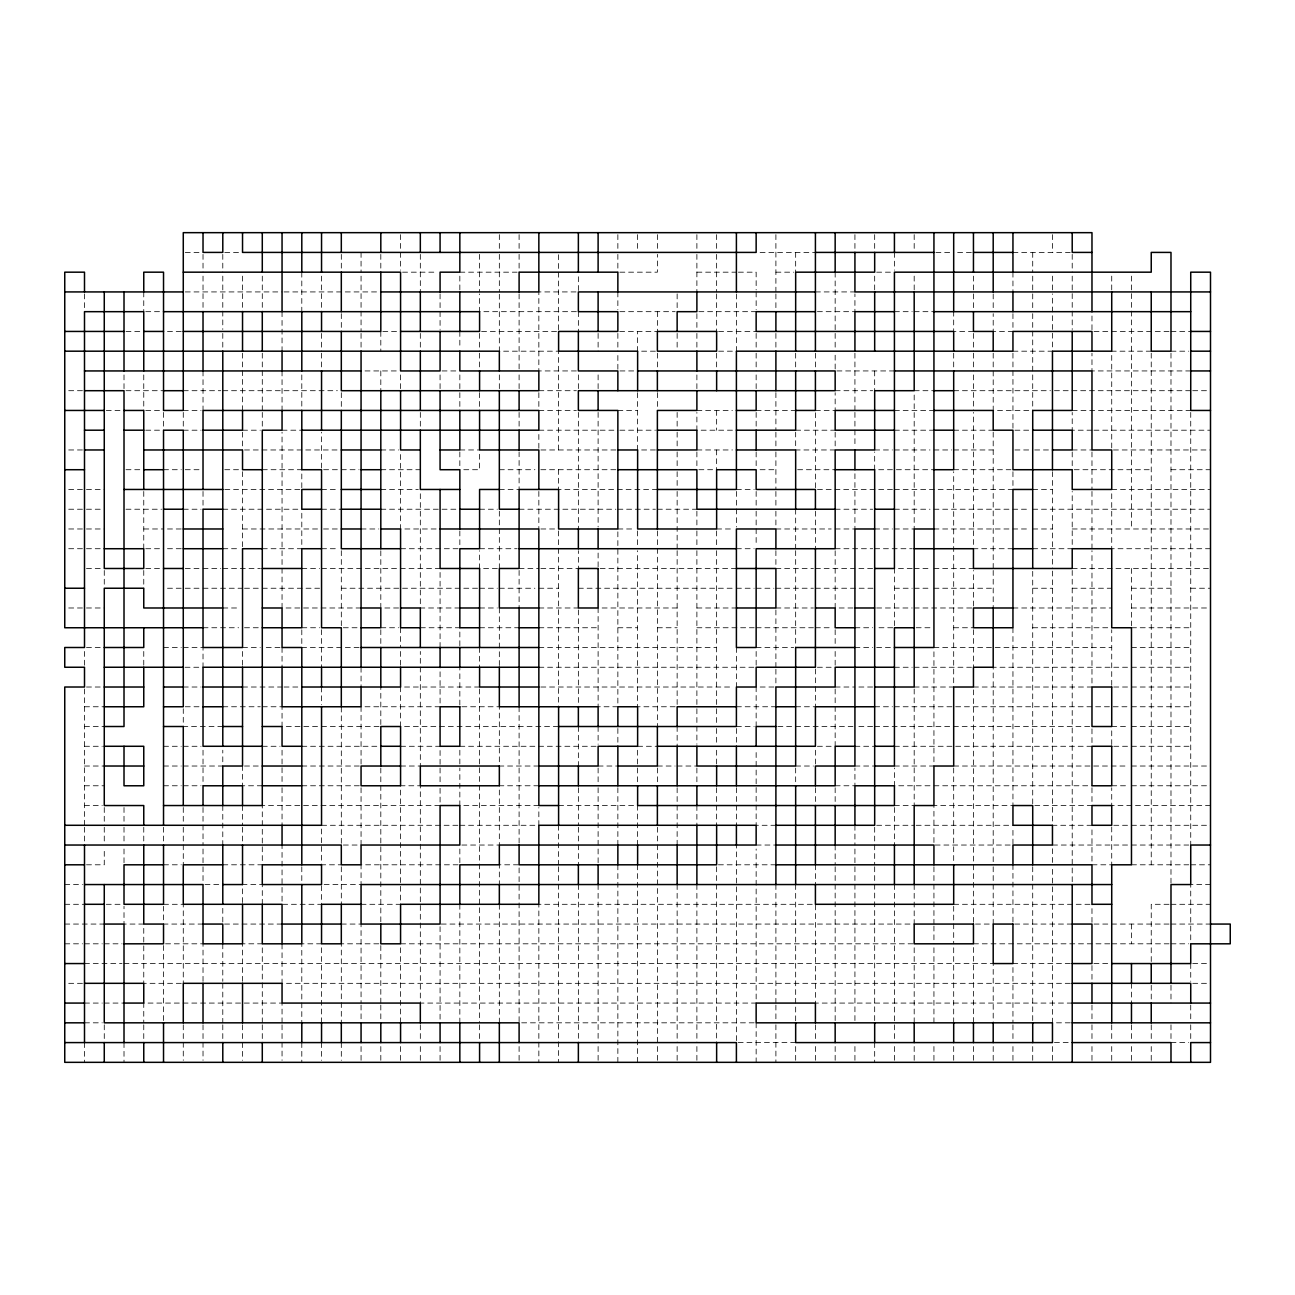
<?xml version="1.0" encoding="UTF-8"?>
<svg xmlns="http://www.w3.org/2000/svg" width="1295" height="1295" viewBox="0 0 1295 1295"><rect width="100%" height="100%" fill="white"/><g stroke="black" fill="none" stroke-linecap="round" stroke-linejoin="round"><path stroke-width="0.75" stroke-dasharray="5 3.75" d="M185.25 252.412L201.049 252.412M224.763 252.412L242.537 252.412M760.1 252.412L815.413 252.412M935.913 252.412L953.687 252.412M957.636 252.412L973.452 252.412M1012.949 252.412L1070.237 252.412M402.551 272.177L436.124 272.177M459.838 272.177L517.126 272.177M619.852 272.177L657.374 272.177L657.374 254.387M696.888 272.177L736.402 272.177M738.377 272.177L756.15 272.177L756.15 289.95M775.899 272.177L793.689 272.177M876.65 272.177L892.449 272.177M185.25 291.925L282.051 291.925M284.026 291.925L380.811 291.925M815.413 291.925L854.927 291.925M145.736 311.674L163.526 311.674M576.388 311.674L479.587 311.674L479.587 293.9M619.852 311.674L675.148 311.674M698.863 311.674L756.15 311.674M817.388 311.674L854.927 311.674L854.927 293.9M894.424 311.674L912.214 311.674M914.189 311.674L933.938 311.674M125.987 331.439L141.786 331.439M167.476 331.439L181.3 331.439M382.786 331.439L400.576 331.439M481.562 331.439L558.598 331.439L558.598 254.387M718.612 331.439L756.15 331.439M973.452 331.439L953.687 331.439L953.687 311.674M1169.013 331.439L1091.976 331.439L1091.976 311.674M1170.988 331.439L1190.736 331.439M655.399 351.188L637.626 351.188L637.626 331.439M718.612 351.188L736.402 351.188L736.402 293.9M1012.949 351.188L1052.463 351.188L1052.463 293.9M1151.239 351.188L1111.725 351.188L1111.725 449.964L1210.501 449.964M1170.988 351.188L1188.761 351.188M365.012 370.937L398.601 370.937M442.048 370.937L457.863 370.937M576.388 370.937L538.849 370.937L538.849 291.925L578.363 291.925L578.363 276.126M633.676 370.937L617.861 370.937L617.861 353.163M894.424 370.937L835.162 370.937L835.162 353.163M1190.736 370.937L1091.976 370.937L1091.976 353.163M68.7 390.702L82.524 390.702M125.987 390.702L163.526 390.702M183.275 390.702L220.814 390.702M222.789 390.702L337.364 390.702M538.849 390.702L576.388 390.702M835.162 390.702L872.7 390.702M914.189 390.702L933.938 390.702M953.687 390.702L1050.488 390.702M1054.438 390.702L1190.736 390.702M1192.711 390.702L1208.526 390.702M106.239 410.45L122.038 410.45M145.736 410.45L163.526 410.45M183.275 410.45L201.049 410.45M538.849 410.45L576.388 410.45M617.861 410.45L637.626 410.45M696.888 410.45L732.436 410.45M756.15 410.45L795.664 410.45M815.413 410.45L835.162 410.45L835.162 392.676M894.424 410.45L933.938 410.45M1028.764 410.45L993.2 410.45L993.2 370.937M1072.211 410.45L1190.736 410.45M145.736 430.199L161.551 430.199M183.275 430.199L201.049 430.199M242.537 430.199L260.311 430.199M282.051 430.199L301.8 430.199M538.849 430.199L617.861 430.199M619.852 430.199L655.399 430.199M732.436 430.199L696.888 430.199L696.888 412.425M795.664 430.199L835.162 430.199M894.424 430.199L933.938 430.199M953.687 430.199L993.2 430.199M1014.924 430.199L1032.714 430.199M1091.976 430.199L1072.211 430.199L1072.211 412.425M1093.951 430.199L1210.501 430.199M68.7 449.964L82.524 449.964M244.512 449.964L337.364 449.964M380.811 449.964L398.601 449.964M459.838 449.964L479.587 449.964M615.886 449.964L538.849 449.964L538.849 432.174M655.399 449.964L637.626 449.964L637.626 392.676M696.888 449.964L732.436 449.964M835.162 449.964L795.664 449.964L795.664 432.174M874.675 449.964L892.449 449.964M894.424 449.964L929.988 449.964M933.938 449.964L951.712 449.964M953.687 449.964L993.2 449.964M1014.924 449.964L1032.714 449.964M1034.689 449.964L1050.488 449.964M1072.211 449.964L1091.976 449.964M125.987 469.713L141.786 469.713M163.526 469.713L181.3 469.713M185.25 469.713L201.049 469.713M224.763 469.713L238.588 469.713M262.286 469.713L301.8 469.713L301.8 489.461L222.789 489.461M337.364 469.713L321.548 469.713L321.548 432.174M341.313 469.713L359.087 469.713M380.811 469.713L420.325 469.713M463.788 469.713L479.587 469.713L479.587 451.939M499.336 469.713L534.9 469.713M540.824 469.713L617.861 469.713M698.863 469.713L714.662 469.713M760.1 469.713L775.899 469.713M797.639 469.713L835.162 469.713M892.449 469.713L874.675 469.713L874.675 451.939M896.399 469.713L933.938 469.713M953.687 469.713L1010.974 469.713M1074.186 469.713L1151.239 469.713M1170.988 469.713L1210.501 469.713M68.7 489.461L82.524 489.461M86.474 489.461L104.264 489.461M321.548 489.461L337.364 489.461M380.811 489.461L418.35 489.461M499.336 489.461L519.101 489.461L519.101 451.939M657.374 489.461L558.598 489.461L558.598 469.713M736.402 489.461L754.176 489.461M892.449 489.461L815.413 489.461L815.413 412.425M894.424 489.461L1012.949 489.461L1012.949 471.688M1032.714 489.461L1052.463 489.461M1111.725 489.461L1210.501 489.461M68.7 509.226L84.499 509.226M86.474 509.226L102.289 509.226M125.987 509.226L161.551 509.226M183.275 509.226L201.049 509.226M222.789 509.226L301.8 509.226M321.548 509.226L341.313 509.226M380.811 509.226L459.838 509.226M479.587 509.226L497.361 509.226M519.101 509.226L615.886 509.226M617.861 509.226L655.399 509.226M657.374 509.226L696.888 509.226M835.162 509.226L872.7 509.226M894.424 509.226L929.988 509.226M933.938 509.226L1028.764 509.226M1032.714 509.226L1210.501 509.226M68.7 528.975L82.524 528.975M86.474 528.975L104.264 528.975M143.761 528.975L163.526 528.975M167.476 528.975L181.3 528.975M242.537 528.975L319.574 528.975M323.523 528.975L337.364 528.975M361.062 528.975L378.836 528.975M436.124 528.975L400.576 528.975L400.576 451.939M540.824 528.975L556.623 528.975M617.861 528.975L633.676 528.975M716.637 528.975L732.436 528.975M775.899 528.975L831.212 528.975M835.162 528.975L854.927 528.975L854.927 471.688M874.675 528.975L892.449 528.975M894.424 528.975L914.189 528.975L914.189 392.676M933.938 528.975L1028.764 528.975M1032.714 528.975L1052.463 528.975M1072.211 528.975L1208.526 528.975M68.7 548.724L82.524 548.724M86.474 548.724L104.264 548.724M145.736 548.724L163.526 548.724M167.476 548.724L181.3 548.724M222.789 548.724L238.588 548.724M262.286 548.724L301.8 548.724L301.8 511.201M321.548 548.724L337.364 548.724M400.576 548.724L459.838 548.724M479.587 548.724L517.126 548.724M736.402 548.724L754.176 548.724M835.162 548.724L872.7 548.724M874.675 548.724L912.214 548.724M1012.949 548.724L973.452 548.724L973.452 412.425M1032.714 548.724L1072.211 548.724L1072.211 491.436M1210.501 548.724L1111.725 548.724L1111.725 491.436M86.474 568.489L102.289 568.489M145.736 568.489L161.551 568.489M185.25 568.489L201.049 568.489M203.024 568.489L220.814 568.489M222.789 568.489L260.311 568.489M301.8 568.489L319.574 568.489M321.548 568.489L440.073 568.489L440.073 647.5M497.361 568.489L479.587 568.489L479.587 550.699M519.101 568.489L538.849 568.489M540.824 568.489L578.363 568.489L578.363 550.699M736.402 568.489L598.112 568.489L598.112 550.699M775.899 568.489L813.438 568.489M815.413 568.489L854.927 568.489M858.876 568.489L874.675 568.489M912.214 568.489L894.424 568.489L894.424 627.751L876.65 627.751M914.189 568.489L929.988 568.489M933.938 568.489L973.452 568.489M1072.211 568.489L1210.501 568.489M167.476 588.238L181.3 588.238M185.25 588.238L201.049 588.238M203.024 588.238L242.537 588.238M244.512 588.238L260.311 588.238M262.286 588.238L319.574 588.238M341.313 588.238L459.838 588.238M463.788 588.238L477.612 588.238M479.587 588.238L497.361 588.238M499.336 588.238L534.9 588.238M538.849 588.238L558.598 588.238M578.363 588.238L732.436 588.238M736.402 588.238L754.176 588.238M756.15 588.238L773.924 588.238M775.899 588.238L813.438 588.238M815.413 588.238L874.675 588.238M894.424 588.238L912.214 588.238M914.189 588.238L929.988 588.238M933.938 588.238L993.2 588.238M1032.714 588.238L1052.463 588.238M1072.211 588.238L1111.725 588.238M1131.474 588.238L1170.988 588.238M1190.736 588.238L1210.501 588.238M68.7 607.986L82.524 607.986M86.474 607.986L104.264 607.986M222.789 607.986L238.588 607.986M361.062 607.986L282.051 607.986L282.051 432.174M398.601 607.986L380.811 607.986L380.811 548.724M459.838 607.986L420.325 607.986L420.325 491.436M479.587 607.986L497.361 607.986M538.849 607.986L578.363 607.986M677.139 607.986L598.112 607.986L598.112 706.762L617.861 706.762L617.861 530.95M696.888 607.986L736.402 607.986M775.899 607.986L813.438 607.986M852.952 607.986L835.162 607.986L835.162 550.699M876.65 607.986L912.214 607.986M914.189 607.986L973.452 607.986L973.452 570.464M1012.949 607.986L1111.725 607.986M1131.474 607.986L1208.526 607.986M203.024 627.751L238.588 627.751M244.512 627.751L260.311 627.751M301.8 627.751L319.574 627.751M343.288 627.751L359.087 627.751M380.811 627.751L398.601 627.751M420.325 627.751L459.838 627.751L459.838 647.5M479.587 627.751L519.101 627.751M538.849 627.751L598.112 627.751M617.861 627.751L637.626 627.751M657.374 627.751L677.139 627.751M696.888 627.751L754.176 627.751M756.15 627.751L813.438 627.751M815.413 627.751L831.212 627.751M854.927 627.751L872.7 627.751M916.164 627.751L929.988 627.751M953.687 627.751L973.452 627.751M1032.714 627.751L1111.725 627.751M1131.474 627.751L1190.736 627.751M86.474 647.5L102.289 647.5M163.526 647.5L181.3 647.5M183.275 647.5L203.024 647.5L203.024 667.249L183.275 667.249M242.537 647.5L260.311 647.5M266.236 647.5L280.076 647.5M359.087 647.5L301.8 647.5L301.8 629.726M538.849 647.5L716.637 647.5M756.15 647.5L793.689 647.5M854.927 647.5L872.7 647.5M876.65 647.5L892.449 647.5M933.938 647.5L1111.725 647.5M1131.474 647.5L1190.736 647.5M538.849 667.249L754.176 667.249M817.388 667.249L831.212 667.249M894.424 667.249L912.214 667.249M914.189 667.249L971.477 667.249M1127.524 667.249L993.2 667.249L993.2 864.801M1131.474 667.249L1190.736 667.249M86.474 687.014L104.264 687.014M183.275 687.014L201.049 687.014M242.537 687.014L282.051 687.014M284.026 687.014L301.8 687.014M479.587 687.014L400.576 687.014L400.576 726.511L558.598 726.511M540.824 687.014L732.436 687.014M773.924 687.014L756.15 687.014L756.15 726.511M835.162 687.014L854.927 687.014M858.876 687.014L872.7 687.014M914.189 687.014L953.687 687.014L953.687 471.688M973.452 687.014L1091.976 687.014L1091.976 550.699M1127.524 687.014L1111.725 687.014L1111.725 629.726M1131.474 687.014L1190.736 687.014M84.499 706.762L104.264 706.762M185.25 706.762L203.024 706.762M222.789 706.762L260.311 706.762M262.286 706.762L282.051 706.762L282.051 726.511L319.574 726.511M675.148 706.762L637.626 706.762L637.626 550.699M736.402 706.762L775.899 706.762M795.664 706.762L815.413 706.762L815.413 667.249M874.675 706.762L892.449 706.762M894.424 706.762L1127.524 706.762M1131.474 706.762L1190.736 706.762M84.499 726.511L104.264 726.511M222.789 726.511L183.275 726.511L183.275 708.737M321.548 726.511L380.811 726.511L380.811 687.014M736.402 726.511L754.176 726.511M777.874 726.511L793.689 726.511M795.664 726.511L852.952 726.511M858.876 726.511L872.7 726.511M874.675 726.511L1091.976 726.511M1111.725 726.511L1127.524 726.511M1131.474 726.511L1190.736 726.511M84.499 746.276L102.289 746.276M163.526 746.276L181.3 746.276M183.275 746.276L201.049 746.276M262.286 746.276L280.076 746.276M301.8 746.276L378.836 746.276M400.576 746.276L440.073 746.276L440.073 766.025M459.838 746.276L598.112 746.276M637.626 746.276L657.374 746.276M817.388 746.276L831.212 746.276M854.927 746.276L874.675 746.276M894.424 746.276L1091.976 746.276L1091.976 728.486M1127.524 746.276L1111.725 746.276L1111.725 728.486M1131.474 746.276L1190.736 746.276M84.499 766.025L104.264 766.025M163.526 766.025L181.3 766.025M183.275 766.025L222.789 766.025L222.789 750.226M244.512 766.025L262.286 766.025M301.8 766.025L361.062 766.025L361.062 706.762L440.073 706.762L440.073 667.249M400.576 766.025L420.325 766.025L420.325 651.45M538.849 766.025L499.336 766.025L499.336 706.762L459.838 706.762L459.838 667.249M598.112 766.025L617.861 766.025M657.374 766.025L675.148 766.025M677.139 766.025L696.888 766.025M795.664 766.025L813.438 766.025M854.927 766.025L874.675 766.025M894.424 766.025L933.938 766.025L933.938 651.45M953.687 766.025L1127.524 766.025M1131.474 766.025L1210.501 766.025M84.499 785.774L104.264 785.774M163.526 785.774L181.3 785.774M183.275 785.774L201.049 785.774M262.286 785.774L242.537 785.774L242.537 766.025M301.8 785.774L361.062 785.774L361.062 845.036L341.313 845.036L341.313 706.762M538.849 785.774L499.336 785.774L499.336 845.036L459.838 845.036M835.162 785.774L854.927 785.774L854.927 768M929.988 785.774L894.424 785.774L894.424 768M933.938 785.774L1091.976 785.774M1111.725 785.774L1127.524 785.774M1131.474 785.774L1210.501 785.774M84.499 805.539L102.289 805.539M538.849 805.539L459.838 805.539L459.838 768M558.598 805.539L637.626 805.539L637.626 845.036M894.424 805.539L914.189 805.539L914.189 688.989M1210.501 805.539L1111.725 805.539L1111.725 787.748M457.863 825.287L321.548 825.287L321.548 864.801L341.313 864.801M459.838 825.287L538.849 825.287L538.849 807.513M775.899 825.287L756.15 825.287L756.15 750.226M876.65 825.287L914.189 825.287M916.164 825.287L1012.949 825.287M1091.976 825.287L1052.463 825.287L1052.463 570.464M1127.524 825.287L1111.725 825.287L1111.725 864.801L1091.976 864.801L1091.976 827.262M1131.474 825.287L1210.501 825.287M756.15 845.036L775.899 845.036M1127.524 845.036L1052.463 845.036L1052.463 864.801M1131.474 845.036L1188.761 845.036M86.474 864.801L104.264 864.801L104.264 848.986M163.526 864.801L181.3 864.801M222.789 864.801L262.286 864.801L262.286 805.539L440.073 805.539L440.073 787.748M775.899 864.801L716.637 864.801L716.637 1042.588M1131.474 864.801L1188.761 864.801M1190.736 864.801L1210.501 864.801M64.75 884.55L82.524 884.55M204.998 884.55L220.814 884.55M1210.501 884.55L1190.736 884.55L1190.736 943.812M64.75 904.298L84.499 904.298M106.239 904.298L122.038 904.298M163.526 904.298L183.275 904.298L183.275 983.326M361.062 904.298L400.576 904.298L400.576 785.774L420.325 785.774L420.325 1003.075L756.15 1003.075L756.15 848.986M953.687 904.298L1090.001 904.298M1169.013 904.298L1151.239 904.298L1151.239 961.586M1170.988 904.298L1210.501 904.298M64.75 924.063L104.264 924.063M143.761 924.063L124.012 924.063L124.012 906.273M203.024 924.063L163.526 924.063L163.526 906.273M282.051 924.063L222.789 924.063L222.789 904.298M341.313 924.063L361.062 924.063L361.062 1003.075M1072.211 924.063L1012.949 924.063L1012.949 864.801M1169.013 924.063L1091.976 924.063L1091.976 904.298M1170.988 924.063L1210.501 924.063M64.75 943.812L82.524 943.812M84.499 943.812L102.289 943.812M104.264 943.812L122.038 943.812M321.548 943.812L301.8 943.812L301.8 1022.823M400.576 943.812L914.189 943.812M1109.75 943.812L973.452 943.812L973.452 1022.823M1111.725 943.812L1169.013 943.812M1170.988 943.812L1188.761 943.812M84.499 963.561L122.038 963.561M124.012 963.561L993.2 963.561L993.2 1022.823M1070.237 963.561L1012.949 963.561L1012.949 1022.823M1093.951 963.561L1109.75 963.561M1192.711 963.561L1208.526 963.561M68.7 983.326L82.524 983.326M181.3 983.326L143.761 983.326L143.761 926.038M1070.237 983.326L282.051 983.326L282.051 943.812M1192.711 983.326L1210.501 983.326M84.499 1003.075L102.289 1003.075M104.264 1003.075L124.012 1003.075M1072.211 1003.075L815.413 1003.075L815.413 904.298L538.849 904.298L538.849 1062.337M84.499 1022.823L102.289 1022.823M754.176 1022.823L519.101 1022.823L519.101 864.801L499.336 864.801L499.336 884.55M1070.237 1022.823L1052.463 1022.823L1052.463 866.776M795.664 1042.588L736.402 1042.588L736.402 845.036M1054.438 1042.588L1070.237 1042.588M1170.988 1042.588L1188.761 1042.588M1190.736 412.425L1190.736 845.036M1190.736 963.561L1190.736 981.351M1190.736 1005.049L1190.736 1018.874M1190.736 1024.798L1190.736 1040.613M1170.988 353.163L1170.988 884.55M1170.988 985.301L1170.988 1003.075M1170.988 1024.798L1170.988 1040.613M1151.239 353.163L1151.239 864.801M1151.239 985.301L1151.239 1003.075M1151.239 1024.798L1151.239 1042.588M1151.239 1046.538L1151.239 1062.337M1131.474 276.126L1131.474 528.975M1131.474 568.489L1131.474 625.776M1131.474 924.063L1131.474 943.812M1131.474 983.326L1131.474 1003.075M1131.474 1024.798L1131.474 1042.588M1131.474 1046.538L1131.474 1062.337M1111.725 276.126L1111.725 289.95M1111.725 1024.798L1111.725 1042.588M1111.725 1046.538L1111.725 1062.337M1091.976 451.939L1091.976 489.461M1091.976 491.436L1091.976 548.724M1091.976 787.748L1091.976 805.539L1032.714 805.539L1032.714 570.464M1091.976 965.536L1091.976 983.326M1091.976 1005.049L1091.976 1022.823M1091.976 1024.798L1091.976 1040.613M1091.976 1046.538L1091.976 1062.337M1072.211 254.387L1072.211 272.177M1072.211 276.126L1072.211 329.464M1072.211 451.939L1072.211 469.713M1072.211 570.464L1072.211 884.55M1052.463 234.638L1052.463 252.412M1052.463 276.126L1052.463 291.925M1052.463 471.688L1052.463 568.489M1052.463 1046.538L1052.463 1062.337M1032.714 252.412L1032.714 272.177M1032.714 276.126L1032.714 291.925M1032.714 293.9L1032.714 311.674M1032.714 313.649L1032.714 370.937M1032.714 374.886L1032.714 410.45M1032.714 866.776L1032.714 1022.823M1032.714 1046.538L1032.714 1062.337M1012.949 272.177L1012.949 291.925M1012.949 313.649L1012.949 331.439L993.2 331.439L993.2 313.649M1012.949 353.163L1012.949 430.199M1012.949 627.751L1012.949 805.539L933.938 805.539L933.938 845.036L1012.949 845.036L1012.949 827.262M1012.949 1024.798L1012.949 1040.613M1012.949 1046.538L1012.949 1062.337M993.2 293.9L993.2 311.674M993.2 353.163L993.2 368.962M993.2 432.174L993.2 568.489M993.2 570.464L993.2 607.986M993.2 866.776L993.2 924.063L973.452 924.063L973.452 688.989M993.2 1046.538L993.2 1062.337M973.452 276.126L973.452 289.95M973.452 293.9L973.452 309.699M973.452 333.414L973.452 351.188M973.452 353.163L973.452 370.937M973.452 374.886L973.452 410.45M973.452 629.726L973.452 667.249M973.452 1046.538L973.452 1062.337M953.687 353.163L953.687 370.937M953.687 768L953.687 864.801M953.687 906.273L953.687 943.812M953.687 947.762L953.687 1022.823M953.687 1046.538L953.687 1060.362M933.938 866.776L933.938 924.063M933.938 926.038L933.938 943.812M933.938 947.762L933.938 1022.823M933.938 1046.538L933.938 1062.337M914.189 234.638L914.189 248.462M914.189 276.126L914.189 289.95M914.189 884.55L914.189 924.063L440.073 924.063L440.073 1022.823M914.189 947.762L914.189 1022.823M914.189 1046.538L914.189 1062.337M894.424 252.412L894.424 270.202M894.424 807.513L894.424 845.036M894.424 884.55L894.424 1022.823M894.424 1024.798L894.424 1042.588M894.424 1046.538L894.424 1062.337M874.675 234.638L874.675 248.462M874.675 276.126L874.675 291.925M874.675 370.937L874.675 390.702M874.675 827.262L874.675 864.801M874.675 866.776L874.675 1022.823M874.675 1042.588L874.675 1062.337M854.927 234.638L854.927 252.412M854.927 353.163L854.927 410.45M854.927 412.425L854.927 446.014M854.927 825.287L854.927 845.036M854.927 848.986L854.927 864.801M854.927 866.776L854.927 1022.823M854.927 1046.538L854.927 1062.337M835.162 272.177L835.162 331.439M835.162 333.414L835.162 347.238M835.162 432.174L835.162 446.014M835.162 629.726L835.162 647.5M835.162 651.45L835.162 667.249M835.162 688.989L835.162 746.276M835.162 787.748L835.162 805.539M835.162 845.036L835.162 864.801M835.162 866.776L835.162 1022.823M835.162 1046.538L835.162 1062.337M815.413 353.163L815.413 370.937M815.413 511.201L815.413 548.724M815.413 750.226L815.413 766.025M815.413 787.748L815.413 805.539M815.413 864.801L815.413 884.55M815.413 1024.798L815.413 1042.588M815.413 1046.538L815.413 1062.337M795.664 252.412L795.664 272.177M795.664 353.163L795.664 370.937M795.664 509.226L795.664 548.724M795.664 550.699L795.664 647.5M795.664 768L795.664 785.774M795.664 884.55L795.664 1022.823M795.664 1046.538L795.664 1062.337M775.899 234.638L775.899 291.925M775.899 293.9L775.899 309.699M775.899 333.414L775.899 351.188M775.899 392.676L775.899 430.199M775.899 432.174L775.899 449.964M775.899 451.939L775.899 489.461M775.899 491.436L775.899 507.252M775.899 511.201L775.899 527M775.899 550.699L775.899 566.514M775.899 609.961L775.899 667.249M775.899 669.224L775.899 687.014M775.899 884.55L775.899 1003.075M775.899 1005.049L775.899 1022.823M775.899 1024.798L775.899 1062.337M756.15 291.925L756.15 309.699M756.15 333.414L756.15 347.238M756.15 353.163L756.15 370.937M756.15 374.886L756.15 388.727M756.15 412.425L756.15 430.199M756.15 451.939L756.15 467.738M756.15 491.436L756.15 509.226M756.15 511.201L756.15 544.774M756.15 651.45L756.15 667.249M756.15 1022.823L756.15 1062.337M736.402 491.436L736.402 527M736.402 647.5L736.402 687.014M736.402 728.486L736.402 746.276M736.402 787.748L736.402 825.287M716.637 234.638L716.637 252.412M716.637 254.387L716.637 291.925M716.637 293.9L716.637 331.439M716.637 353.163L716.637 370.937M716.637 410.45L716.637 430.199M716.637 449.964L716.637 469.713M716.637 530.95L716.637 548.724M716.637 550.699L716.637 706.762M716.637 708.737L716.637 724.536M716.637 728.486L716.637 744.301M716.637 750.226L716.637 766.025M716.637 787.748L716.637 825.287M696.888 234.638L696.888 252.412M696.888 254.387L696.888 291.925M696.888 313.649L696.888 329.464M696.888 333.414L696.888 351.188M696.888 374.886L696.888 388.727M696.888 451.939L696.888 467.738M696.888 511.201L696.888 528.975M696.888 530.95L696.888 548.724M696.888 550.699L696.888 706.762M696.888 708.737L696.888 744.301M696.888 768L696.888 785.774M696.888 805.539L696.888 825.287M696.888 884.55L696.888 1042.588M696.888 1046.538L696.888 1062.337M677.139 293.9L677.139 309.699M677.139 333.414L677.139 347.238M677.139 412.425L677.139 430.199M677.139 432.174L677.139 446.014M677.139 451.939L677.139 469.713M677.139 471.688L677.139 489.461M677.139 491.436L677.139 548.724M677.139 550.699L677.139 706.762M677.139 726.511L677.139 746.276M677.139 787.748L677.139 845.036M677.139 884.55L677.139 1042.588M677.139 1046.538L677.139 1062.337M657.374 234.638L657.374 248.462M657.374 311.674L657.374 331.439L617.861 331.439L617.861 351.188M657.374 353.163L657.374 368.962M657.374 392.676L657.374 408.475M657.374 530.95L657.374 726.511M657.374 768L657.374 783.799M657.374 827.262L657.374 1042.588M657.374 1046.538L657.374 1062.337M637.626 234.638L637.626 248.462M637.626 530.95L637.626 548.724M637.626 750.226L637.626 766.025M637.626 768L637.626 785.774M637.626 864.801L637.626 1062.337M617.861 234.638L617.861 248.462M617.861 254.387L617.861 272.177M617.861 291.925L617.861 309.699M617.861 728.486L617.861 746.276M617.861 787.748L617.861 845.036M617.861 864.801L617.861 1062.337M598.112 333.414L598.112 351.188M598.112 374.886L598.112 388.727M598.112 412.425L598.112 527M598.112 726.511L598.112 744.301M598.112 768L598.112 785.774M598.112 787.748L598.112 845.036M598.112 848.986L598.112 862.826M598.112 884.55L598.112 1042.588M598.112 1046.538L598.112 1062.337M578.363 311.674L578.363 331.439M578.363 374.886L578.363 390.702M578.363 412.425L578.363 528.975M578.363 609.961L578.363 706.762M578.363 726.511L578.363 766.025M578.363 787.748L578.363 825.287M578.363 827.262L578.363 864.801M578.363 884.55L578.363 1042.588M558.598 449.964L558.598 351.188L499.336 351.188L499.336 293.9M558.598 530.95L558.598 706.762M558.598 825.287L558.598 864.801M558.598 866.776L558.598 1062.337M538.849 392.676L538.849 408.475M538.849 491.436L538.849 528.975M519.101 234.638L519.101 248.462M519.101 254.387L519.101 272.177M519.101 293.9L519.101 370.937M519.101 374.886L519.101 388.727M519.101 412.425L519.101 428.224M519.101 570.464L519.101 607.986M519.101 706.762L519.101 845.036M519.101 1046.538L519.101 1062.337M499.336 234.638L499.336 252.412M499.336 254.387L499.336 291.925M499.336 374.886L499.336 390.702M499.336 511.201L499.336 568.489M499.336 607.986L499.336 667.249M499.336 904.298L499.336 1022.823M479.587 254.387L479.587 291.925M479.587 333.414L479.587 351.188M479.587 353.163L479.587 368.962M479.587 392.676L479.587 408.475M479.587 647.5L479.587 667.249M479.587 688.989L479.587 1022.823M479.587 1024.798L479.587 1042.588M459.838 276.126L459.838 291.925M459.838 331.439L459.838 347.238M459.838 374.886L459.838 390.702M459.838 392.676L459.838 408.475M459.838 451.939L459.838 469.713M459.838 530.95L459.838 544.774M459.838 750.226L459.838 766.025M459.838 848.986L459.838 864.801L361.062 864.801L361.062 884.55L321.548 884.55L321.548 904.298L282.051 904.298L282.051 845.036M459.838 904.298L459.838 1022.823M440.073 293.9L440.073 309.699M440.073 311.674L440.073 329.464M440.073 374.886L440.073 390.702M440.073 768L440.073 785.774M440.073 1046.538L440.073 1062.337M420.325 254.387L420.325 291.925M420.325 333.414L420.325 347.238M420.325 412.425L420.325 428.224M420.325 1024.798L420.325 1042.588M420.325 1046.538L420.325 1062.337M400.576 234.638L400.576 248.462M400.576 252.412L400.576 270.202M400.576 374.886L400.576 390.702M400.576 627.751L400.576 647.5M400.576 651.45L400.576 667.249M400.576 947.762L400.576 1022.823M400.576 1046.538L400.576 1062.337M380.811 254.387L380.811 270.202M380.811 331.439L380.811 351.188M380.811 370.937L380.811 390.702M380.811 629.726L380.811 647.5M380.811 768L380.811 924.063M380.811 1003.075L380.811 943.812L341.313 943.812L341.313 1022.823M380.811 1005.049L380.811 1022.823M380.811 1046.538L380.811 1060.362M361.062 252.412L361.062 272.177M361.062 276.126L361.062 331.439M361.062 333.414L361.062 351.188M361.062 667.249L361.062 687.014M361.062 1005.049L361.062 1022.823M361.062 1046.538L361.062 1060.362M341.313 254.387L341.313 270.202M341.313 313.649L341.313 331.439M341.313 392.676L341.313 408.475M341.313 550.699L341.313 627.751M341.313 866.776L341.313 904.298M341.313 1042.588L341.313 1060.362M321.548 276.126L321.548 311.674M321.548 333.414L321.548 351.188M321.548 353.163L321.548 368.962M321.548 629.726L321.548 667.249M321.548 687.014L321.548 704.788M321.548 947.762L321.548 1022.823M321.548 1042.588L321.548 1060.362M301.8 272.177L301.8 311.674M301.8 374.886L301.8 410.45M301.8 866.776L301.8 884.55M301.8 1042.588L301.8 1062.337M282.051 311.674L282.051 351.188M282.051 370.937L282.051 410.45M282.051 647.5L282.051 667.249M282.051 750.226L282.051 785.774M282.051 787.748L282.051 825.287M282.051 1022.823L282.051 1003.075L143.761 1003.075L143.761 1022.823M282.051 1024.798L282.051 1060.362M262.286 276.126L262.286 311.674M262.286 353.163L262.286 410.45M262.286 412.425L262.286 428.224M262.286 904.298L262.286 884.55L242.537 884.55L242.537 904.298M262.286 1022.823L262.286 943.812L242.537 943.812L242.537 983.326M262.286 1024.798L262.286 1042.588M242.537 276.126L242.537 311.674M242.537 353.163L242.537 410.45M242.537 432.174L242.537 449.964M242.537 471.688L242.537 548.724M242.537 651.45L242.537 667.249M242.537 805.539L242.537 825.287M242.537 827.262L242.537 843.061M242.537 1024.798L242.537 1040.613M242.537 1042.588L242.537 1060.362M222.789 254.387L222.789 272.177M222.789 276.126L222.789 329.464M222.789 333.414L222.789 351.188M222.789 805.539L222.789 845.036M222.789 943.812L222.789 981.351M222.789 983.326L222.789 1022.823M222.789 1024.798L222.789 1042.588M203.024 254.387L203.024 272.177M203.024 276.126L203.024 311.674M203.024 370.937L203.024 410.45M203.024 491.436L203.024 509.226M203.024 750.226L203.024 785.774M203.024 807.513L203.024 845.036M203.024 848.986L203.024 862.826M203.024 866.776L203.024 884.55M203.024 981.351L203.024 943.812L163.526 943.812L163.526 1022.823M203.024 1024.798L203.024 1060.362M183.275 412.425L183.275 428.224M183.275 807.513L183.275 821.338M183.275 827.262L183.275 864.801M183.275 1024.798L183.275 1060.362M163.526 412.425L163.526 430.199M163.526 827.262L163.526 843.061M143.761 291.925L143.761 311.674M143.761 374.886L143.761 410.45M143.761 491.436L143.761 548.724M143.761 570.464L143.761 588.238M143.761 651.45L143.761 665.274M143.761 827.262L143.761 843.061M143.761 1024.798L143.761 1042.588M124.012 374.886L124.012 388.727M124.012 807.513L124.012 825.287M124.012 827.262L124.012 843.061M124.012 848.986L124.012 862.826M124.012 1042.588L124.012 1062.337M104.264 570.464L104.264 586.263M104.264 807.513L104.264 825.287M104.264 827.262L104.264 843.061M104.264 1024.798L104.264 1042.588M84.499 293.9L84.499 309.699M84.499 651.45L84.499 667.249M84.499 688.989L84.499 825.287M84.499 827.262L84.499 843.061M84.499 1042.588L84.499 1062.337"/><path stroke-width="1.5" d="M815.413 252.412L933.938 252.412M973.452 252.412L1012.949 252.412M1091.976 252.412L1072.211 252.412L1072.211 232.663M183.275 272.177L400.576 272.177L400.576 370.937L440.073 370.937L440.073 331.439M64.75 291.925L183.275 291.925M380.811 291.925L538.849 291.925L538.849 232.663M815.413 291.925L578.363 291.925L578.363 311.674L617.861 311.674L617.861 331.439L558.598 331.439L558.598 351.188L637.626 351.188L637.626 390.702M1210.501 291.925L854.927 291.925L854.927 252.412M163.526 311.674L479.587 311.674L479.587 331.439L400.576 331.439M815.413 311.674L756.15 311.674L756.15 331.439L953.687 331.439L953.687 351.188M894.424 311.674L854.927 311.674L854.927 351.188M933.938 311.674L1190.736 311.674M64.75 331.439L124.012 331.439M143.761 331.439L163.526 331.439M183.275 331.439L380.811 331.439L380.811 272.177M1190.736 331.439L1210.501 331.439M64.75 351.188L499.336 351.188L499.336 370.937M1190.736 351.188L1210.501 351.188M84.499 370.937L361.062 370.937M637.626 370.937L835.162 370.937L835.162 390.702L578.363 390.702L578.363 410.45L617.861 410.45L617.861 528.975L558.598 528.975L558.598 489.461L519.101 489.461L519.101 568.489L499.336 568.489L499.336 607.986L538.849 607.986M894.424 370.937L1091.976 370.937L1091.976 449.964L1111.725 449.964L1111.725 489.461L1072.211 489.461L1072.211 469.713L1012.949 469.713L1012.949 430.199L993.2 430.199L993.2 410.45L933.938 410.45M1190.736 370.937L1210.501 370.937M84.499 390.702L124.012 390.702L124.012 726.511L104.264 726.511M163.526 390.702L183.275 390.702M933.938 390.702L953.687 390.702M64.75 410.45L104.264 410.45M124.012 410.45L143.761 410.45L143.761 489.461M736.402 410.45L756.15 410.45L756.15 390.702M795.664 410.45L815.413 410.45L815.413 370.937M894.424 410.45L835.162 410.45L835.162 430.199L894.424 430.199M1210.501 410.45L1190.736 410.45L1190.736 272.177L1210.501 272.177L1210.501 1062.337L64.75 1062.337L64.75 687.014L84.499 687.014L84.499 667.249L64.75 667.249L64.75 647.5L84.499 647.5L84.499 311.674L143.761 311.674L143.761 370.937M84.499 430.199L104.264 430.199M124.012 430.199L143.761 430.199M203.024 430.199L242.537 430.199L242.537 410.45M301.8 430.199L538.849 430.199L538.849 410.45L203.024 410.45L203.024 489.461M657.374 430.199L696.888 430.199L696.888 449.964L657.374 449.964M736.402 430.199L795.664 430.199L795.664 370.937M933.938 430.199L953.687 430.199M1032.714 430.199L1072.211 430.199L1072.211 449.964L1052.463 449.964M84.499 449.964L104.264 449.964M143.761 449.964L242.537 449.964L242.537 469.713L262.286 469.713M341.313 449.964L380.811 449.964M420.325 449.964L400.576 449.964L400.576 390.702M440.073 449.964L459.838 449.964L459.838 410.45M617.861 449.964L637.626 449.964L637.626 528.975L716.637 528.975L716.637 469.713L756.15 469.713L756.15 489.461L815.413 489.461L815.413 509.226M736.402 449.964L795.664 449.964L795.664 509.226M64.75 469.713L84.499 469.713M143.761 469.713L163.526 469.713M361.062 469.713L380.811 469.713M617.861 469.713L696.888 469.713L696.888 509.226L835.162 509.226M835.162 469.713L874.675 469.713L874.675 825.287L775.899 825.287M933.938 469.713L953.687 469.713L953.687 370.937M124.012 489.461L222.789 489.461M321.548 489.461L301.8 489.461L301.8 509.226L321.548 509.226M341.313 489.461L380.811 489.461M459.838 489.461L420.325 489.461L420.325 430.199M499.336 489.461L479.587 489.461L479.587 548.724L459.838 548.724L459.838 627.751L479.587 627.751M657.374 489.461L736.402 489.461L736.402 351.188L1012.949 351.188L1012.949 331.439L1091.976 331.439L1091.976 351.188M1032.714 489.461L1012.949 489.461L1012.949 627.751L973.452 627.751L973.452 607.986L1012.949 607.986M163.526 509.226L183.275 509.226M222.789 509.226L203.024 509.226L203.024 647.5L242.537 647.5L242.537 548.724L262.286 548.724M341.313 509.226L380.811 509.226M459.838 509.226L479.587 509.226M519.101 509.226L499.336 509.226L499.336 390.702M874.675 509.226L894.424 509.226M183.275 528.975L222.789 528.975M341.313 528.975L361.062 528.975M380.811 528.975L400.576 528.975L400.576 627.751L420.325 627.751M440.073 528.975L538.849 528.975L538.849 805.539L558.598 805.539M874.675 528.975L854.927 528.975L854.927 766.025L815.413 766.025L815.413 785.774M933.938 528.975L914.189 528.975L914.189 687.014L874.675 687.014M104.264 548.724L143.761 548.724L143.761 568.489L104.264 568.489L104.264 291.925M183.275 548.724L222.789 548.724M321.548 548.724L301.8 548.724L301.8 627.751L262.286 627.751M400.576 548.724L341.313 548.724L341.313 410.45M519.101 548.724L736.402 548.724M914.189 548.724L973.452 548.724L973.452 568.489L1072.211 568.489L1072.211 548.724L1111.725 548.724L1111.725 627.751L1131.474 627.751L1131.474 864.801L1111.725 864.801L1111.725 1022.823M1012.949 548.724L1032.714 548.724M163.526 568.489L183.275 568.489M262.286 568.489L301.8 568.489M736.402 568.489L775.899 568.489L775.899 607.986L736.402 607.986M874.675 568.489L894.424 568.489L894.424 272.177L1151.239 272.177L1151.239 252.412L1170.988 252.412L1170.988 351.188L1151.239 351.188L1151.239 291.925M64.75 588.238L84.499 588.238M222.789 607.986L143.761 607.986L143.761 588.238L104.264 588.238L104.264 805.539L143.761 805.539L143.761 825.287M262.286 607.986L282.051 607.986L282.051 647.5L301.8 647.5L301.8 864.801M361.062 607.986L380.811 607.986L380.811 627.751L361.062 627.751M400.576 607.986L420.325 607.986L420.325 647.5M459.838 607.986L479.587 607.986M815.413 607.986L835.162 607.986L835.162 627.751L854.927 627.751M854.927 607.986L874.675 607.986M203.024 627.751L64.75 627.751L64.75 272.177L84.499 272.177L84.499 291.925M519.101 627.751L538.849 627.751M914.189 627.751L894.424 627.751L894.424 766.025L874.675 766.025M104.264 647.5L143.761 647.5L143.761 627.751M361.062 647.5L538.849 647.5M854.927 647.5L795.664 647.5L795.664 766.025L696.888 766.025L696.888 746.276M894.424 647.5L933.938 647.5L933.938 232.663M104.264 667.249L183.275 667.249M538.849 667.249L203.024 667.249L203.024 746.276L262.286 746.276M894.424 667.249L835.162 667.249L835.162 687.014L775.899 687.014L775.899 884.55M104.264 687.014L143.761 687.014M163.526 687.014L183.275 687.014M203.024 687.014L242.537 687.014M301.8 687.014L400.576 687.014L400.576 667.249M538.849 687.014L479.587 687.014L479.587 667.249M104.264 706.762L143.761 706.762L143.761 667.249M163.526 706.762L183.275 706.762L183.275 430.199L163.526 430.199L163.526 825.287M203.024 706.762L222.789 706.762M736.402 706.762L677.139 706.762L677.139 726.511M775.899 706.762L795.664 706.762M874.675 706.762L815.413 706.762L815.413 746.276L657.374 746.276M163.526 726.511L183.275 726.511L183.275 805.539M222.789 726.511L242.537 726.511M262.286 726.511L282.051 726.511L282.051 746.276L301.8 746.276M558.598 726.511L736.402 726.511L736.402 687.014L756.15 687.014L756.15 667.249L815.413 667.249L815.413 548.724M775.899 726.511L756.15 726.511L756.15 746.276M104.264 746.276L143.761 746.276L143.761 785.774L124.012 785.774L124.012 746.276M380.811 746.276L400.576 746.276M854.927 746.276L835.162 746.276L835.162 785.774L538.849 785.774M874.675 746.276L894.424 746.276M104.264 766.025L143.761 766.025M262.286 766.025L301.8 766.025M400.576 766.025L361.062 766.025L361.062 785.774L400.576 785.774L400.576 726.511L380.811 726.511L380.811 766.025M538.849 766.025L598.112 766.025L598.112 746.276L637.626 746.276L637.626 706.762L617.861 706.762L617.861 726.511M617.861 766.025L657.374 766.025L657.374 726.511M262.286 785.774L301.8 785.774M163.526 805.539L262.286 805.539L262.286 430.199L282.051 430.199L282.051 410.45M64.75 825.287L321.548 825.287L321.548 706.762M64.75 845.036L341.313 845.036L341.313 864.801L361.062 864.801L361.062 845.036L459.838 845.036L459.838 805.539L440.073 805.539L440.073 924.063L361.062 924.063L361.062 884.55L1111.725 884.55M775.899 845.036L933.938 845.036L933.938 864.801M1210.501 845.036L1190.736 845.036L1190.736 884.55L1170.988 884.55L1170.988 983.326M64.75 864.801L84.499 864.801M163.526 864.801L124.012 864.801L124.012 904.298L163.526 904.298L163.526 845.036M222.789 864.801L183.275 864.801L183.275 904.298L282.051 904.298L282.051 943.812M775.899 864.801L1091.976 864.801L1091.976 904.298L1111.725 904.298M84.499 884.55L203.024 884.55L203.024 943.812L242.537 943.812L242.537 904.298M222.789 884.55L242.537 884.55L242.537 845.036M84.499 904.298L104.264 904.298M361.062 904.298L321.548 904.298L321.548 943.812L341.313 943.812L341.313 904.298M104.264 924.063L124.012 924.063L124.012 1042.588M203.024 924.063L222.789 924.063L222.789 943.812M282.051 924.063L341.313 924.063M1072.211 924.063L1091.976 924.063L1091.976 963.561L1072.211 963.561M1210.501 924.063L1230.25 924.063L1230.25 943.812L1190.736 943.812L1190.736 963.561L1111.725 963.561M124.012 943.812L163.526 943.812L163.526 924.063L143.761 924.063L143.761 845.036M64.75 963.561L84.499 963.561M84.499 983.326L143.761 983.326L143.761 1003.075L124.012 1003.075M1072.211 983.326L1190.736 983.326L1190.736 1003.075M64.75 1003.075L84.499 1003.075M1072.211 1003.075L1210.501 1003.075M64.75 1022.823L84.499 1022.823M1072.211 1022.823L1210.501 1022.823M64.75 1042.588L736.402 1042.588L736.402 1062.337M1072.211 1042.588L1170.988 1042.588L1170.988 1062.337M1210.501 1042.588L1190.736 1042.588L1190.736 1062.337M1151.239 963.561L1151.239 983.326M1151.239 1003.075L1151.239 1022.823M1131.474 963.561L1131.474 983.326M1131.474 1003.075L1131.474 1022.823M1111.725 291.925L1111.725 351.188L1052.463 351.188L1052.463 469.713M1091.976 311.674L1091.976 232.663L183.275 232.663L183.275 410.45L163.526 410.45L163.526 272.177L143.761 272.177L143.761 291.925M1091.976 983.326L1091.976 1003.075M1072.211 331.439L1072.211 410.45L1032.714 410.45L1032.714 568.489M1072.211 884.55L1072.211 1062.337M1032.714 864.801L1032.714 805.539L1012.949 805.539L1012.949 825.287L1052.463 825.287L1052.463 845.036L1012.949 845.036L1012.949 864.801M1032.714 1022.823L1032.714 1042.588M1012.949 232.663L1012.949 272.177M1012.949 291.925L1012.949 311.674M993.2 232.663L993.2 291.925M993.2 351.188L993.2 331.439L973.452 331.439L973.452 311.674M993.2 607.986L993.2 667.249L973.452 667.249L973.452 687.014L953.687 687.014L953.687 766.025L933.938 766.025L933.938 805.539L914.189 805.539L914.189 884.55M993.2 1022.823L993.2 1042.588M973.452 232.663L973.452 272.177M973.452 1022.823L973.452 1042.588M953.687 232.663L953.687 311.674M953.687 864.801L953.687 904.298L815.413 904.298L815.413 884.55M953.687 1022.823L953.687 1042.588M914.189 291.925L914.189 390.702L874.675 390.702L874.675 449.964L835.162 449.964L835.162 548.724L756.15 548.724L756.15 647.5L736.402 647.5L736.402 528.975L775.899 528.975L775.899 548.724M914.189 1022.823L914.189 1042.588M894.424 232.663L894.424 252.412M894.424 845.036L894.424 884.55M874.675 252.412L874.675 272.177L795.664 272.177L795.664 351.188M874.675 291.925L874.675 351.188M874.675 1022.823L874.675 1042.588M854.927 449.964L854.927 469.713M854.927 825.287L854.927 785.774L894.424 785.774L894.424 805.539L637.626 805.539L637.626 785.774M835.162 232.663L835.162 272.177M835.162 805.539L835.162 845.036M835.162 1022.823L835.162 1042.588M815.413 232.663L815.413 351.188M815.413 805.539L815.413 864.801M815.413 1022.823L815.413 1003.075L756.15 1003.075L756.15 1022.823L1052.463 1022.823L1052.463 1042.588L795.664 1042.588L795.664 1022.823M795.664 785.774L795.664 884.55M775.899 311.674L775.899 331.439M775.899 351.188L775.899 390.702M756.15 232.663L756.15 252.412L242.537 252.412L242.537 232.663M756.15 430.199L756.15 449.964M736.402 232.663L736.402 291.925M736.402 746.276L736.402 785.774M736.402 825.287L736.402 845.036M716.637 370.937L716.637 390.702M716.637 766.025L716.637 785.774M716.637 825.287L716.637 864.801L519.101 864.801L519.101 845.036M716.637 1042.588L716.637 1062.337M696.888 291.925L696.888 311.674L677.139 311.674L677.139 331.439M696.888 351.188L696.888 370.937M696.888 390.702L696.888 410.45L657.374 410.45L657.374 528.975M696.888 785.774L696.888 805.539M696.888 825.287L696.888 884.55M677.139 746.276L677.139 785.774M677.139 845.036L677.139 884.55M657.374 370.937L657.374 390.702M657.374 785.774L657.374 825.287M637.626 845.036L637.626 864.801M617.861 291.925L617.861 272.177L519.101 272.177L519.101 291.925M617.861 390.702L617.861 370.937L578.363 370.937L578.363 331.439M617.861 746.276L617.861 785.774M617.861 845.036L617.861 864.801M598.112 232.663L598.112 272.177M598.112 291.925L598.112 331.439M598.112 390.702L598.112 410.45M598.112 528.975L598.112 548.724M598.112 726.511L598.112 706.762L499.336 706.762L499.336 667.249M598.112 864.801L598.112 884.55M578.363 232.663L578.363 272.177M578.363 528.975L578.363 548.724M578.363 706.762L578.363 726.511M578.363 766.025L578.363 785.774M578.363 864.801L578.363 884.55M578.363 1042.588L578.363 1062.337M558.598 706.762L558.598 825.287M538.849 489.461L538.849 449.964L479.587 449.964L479.587 410.45M519.101 390.702L519.101 410.45M519.101 430.199L519.101 449.964M519.101 607.986L519.101 706.762M519.101 1042.588L519.101 1022.823L104.264 1022.823L104.264 884.55M499.336 884.55L499.336 904.298M499.336 1022.823L499.336 1062.337M479.587 370.937L479.587 390.702M479.587 647.5L479.587 568.489L440.073 568.489L440.073 489.461M479.587 1042.588L479.587 1062.337M459.838 232.663L459.838 272.177L440.073 272.177L440.073 291.925M459.838 291.925L459.838 331.439M459.838 351.188L459.838 370.937L538.849 370.937L538.849 390.702L341.313 390.702L341.313 331.439M459.838 528.975L459.838 469.713L440.073 469.713L440.073 390.702M459.838 647.5L459.838 667.249M459.838 904.298L459.838 864.801L499.336 864.801L499.336 845.036L756.15 845.036L756.15 825.287L538.849 825.287L538.849 904.298L400.576 904.298L400.576 943.812L380.811 943.812L380.811 924.063M459.838 1022.823L459.838 1062.337M440.073 232.663L440.073 252.412M440.073 647.5L440.073 667.249M440.073 1022.823L440.073 1042.588M420.325 232.663L420.325 252.412M420.325 291.925L420.325 331.439M420.325 351.188L420.325 410.45M420.325 1022.823L420.325 1003.075L282.051 1003.075L282.051 983.326L183.275 983.326L183.275 1022.823M400.576 1022.823L400.576 1042.588M380.811 232.663L380.811 252.412M380.811 390.702L380.811 548.724M380.811 647.5L380.811 687.014M380.811 1022.823L380.811 1042.588M361.062 351.188L361.062 667.249M361.062 687.014L361.062 706.762L282.051 706.762L282.051 667.249M361.062 1022.823L361.062 1042.588M341.313 232.663L341.313 252.412M341.313 272.177L341.313 311.674M341.313 706.762L341.313 627.751L321.548 627.751L321.548 469.713L301.8 469.713L301.8 410.45M341.313 1022.823L341.313 1042.588M321.548 232.663L321.548 272.177M321.548 311.674L321.548 331.439M321.548 370.937L321.548 430.199M321.548 667.249L321.548 687.014M321.548 1022.823L321.548 1042.588M301.8 232.663L301.8 272.177M301.8 311.674L301.8 370.937M301.8 884.55L301.8 943.812L262.286 943.812L262.286 904.298M301.8 1022.823L301.8 1042.588M282.051 232.663L282.051 311.674M282.051 351.188L282.051 370.937M282.051 825.287L282.051 845.036M262.286 232.663L262.286 272.177M262.286 311.674L262.286 351.188M262.286 1042.588L262.286 1062.337M242.537 311.674L242.537 351.188M242.537 667.249L242.537 766.025L222.789 766.025L222.789 805.539M242.537 805.539L242.537 785.774L203.024 785.774L203.024 805.539M242.537 983.326L242.537 1022.823M222.789 232.663L222.789 252.412L203.024 252.412L203.024 232.663M222.789 351.188L222.789 746.276M222.789 845.036L222.789 904.298M222.789 1042.588L222.789 1062.337M203.024 311.674L203.024 370.937M203.024 983.326L203.024 1022.823M163.526 1022.823L163.526 1062.337M143.761 1042.588L143.761 1062.337M124.012 291.925L124.012 370.937M104.264 1042.588L104.264 1062.337M84.499 845.036L84.499 1042.588M716.637 331.439L657.374 331.439L657.374 351.188L716.637 351.188L716.637 331.439M598.112 568.489L578.363 568.489L578.363 607.986L598.112 607.986L598.112 568.489M1111.725 687.014L1091.976 687.014L1091.976 726.511L1111.725 726.511L1111.725 687.014M459.838 706.762L440.073 706.762L440.073 746.276L459.838 746.276L459.838 706.762M1111.725 746.276L1091.976 746.276L1091.976 785.774L1111.725 785.774L1111.725 746.276M499.336 766.025L420.325 766.025L420.325 785.774L499.336 785.774L499.336 766.025M1111.725 805.539L1091.976 805.539L1091.976 825.287L1111.725 825.287L1111.725 805.539M321.548 864.801L262.286 864.801L262.286 884.55L321.548 884.55L321.548 864.801M973.452 924.063L914.189 924.063L914.189 943.812L973.452 943.812L973.452 924.063M1012.949 924.063L993.2 924.063L993.2 963.561L1012.949 963.561L1012.949 924.063"/></g></svg>
